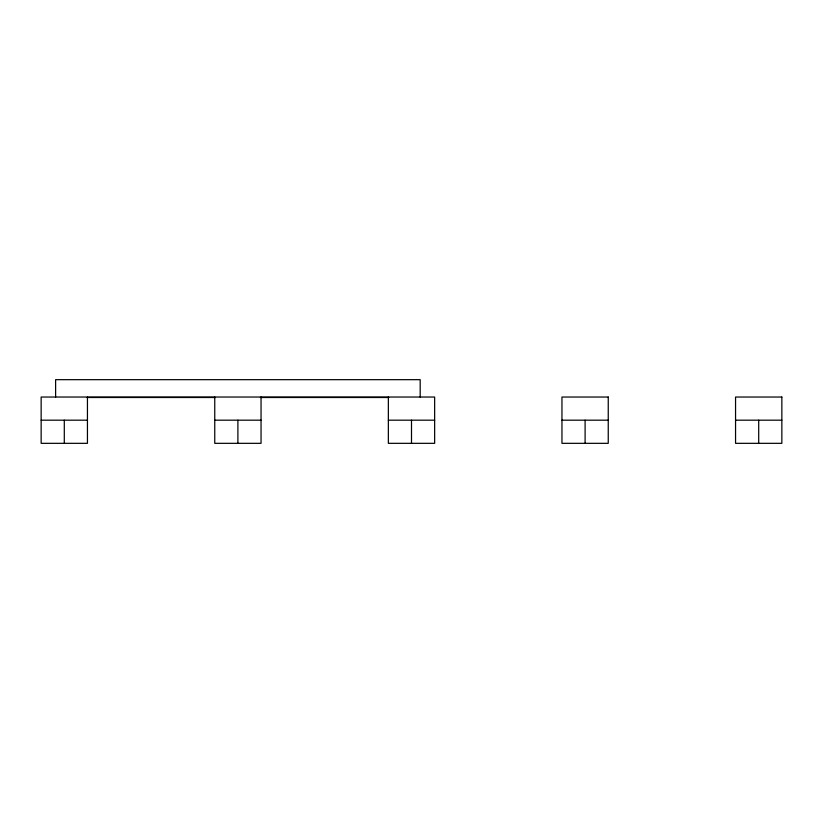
<?xml version="1.0" encoding="UTF-8"?>
<svg xmlns="http://www.w3.org/2000/svg" width="823" height="823" viewBox="0 0 823 823"><rect width="100%" height="100%" fill="white"/><g stroke="black" fill="none" stroke-linecap="round" stroke-linejoin="round"><path stroke-width="1.23" d="M87.073 397.499L215.431 397.499M260.366 397.499L388.723 397.499M41.15 420.183L87.444 420.183M214.752 420.183L261.045 420.183M388.353 420.183L434.647 420.183M561.955 420.183L608.248 420.183M735.556 420.183L781.85 420.183M758.703 420.183L758.703 443.33M585.102 420.183L585.102 443.33M420.183 397.036L420.183 379.67L55.614 379.67L55.614 397.036M411.5 420.183L411.5 443.33M388.353 397.036L388.353 443.33L434.647 443.33L434.647 397.036L41.15 397.036L41.15 443.33L87.444 443.33L87.444 397.036M261.045 397.036L261.045 443.33L214.752 443.33L214.752 397.036M237.898 420.183L237.898 443.33M64.297 420.183L64.297 443.33M608.248 397.036L561.955 397.036L561.955 443.33L608.248 443.33L608.248 397.036M781.85 397.036L735.556 397.036L735.556 443.33L781.85 443.33L781.85 397.036"/></g></svg>
